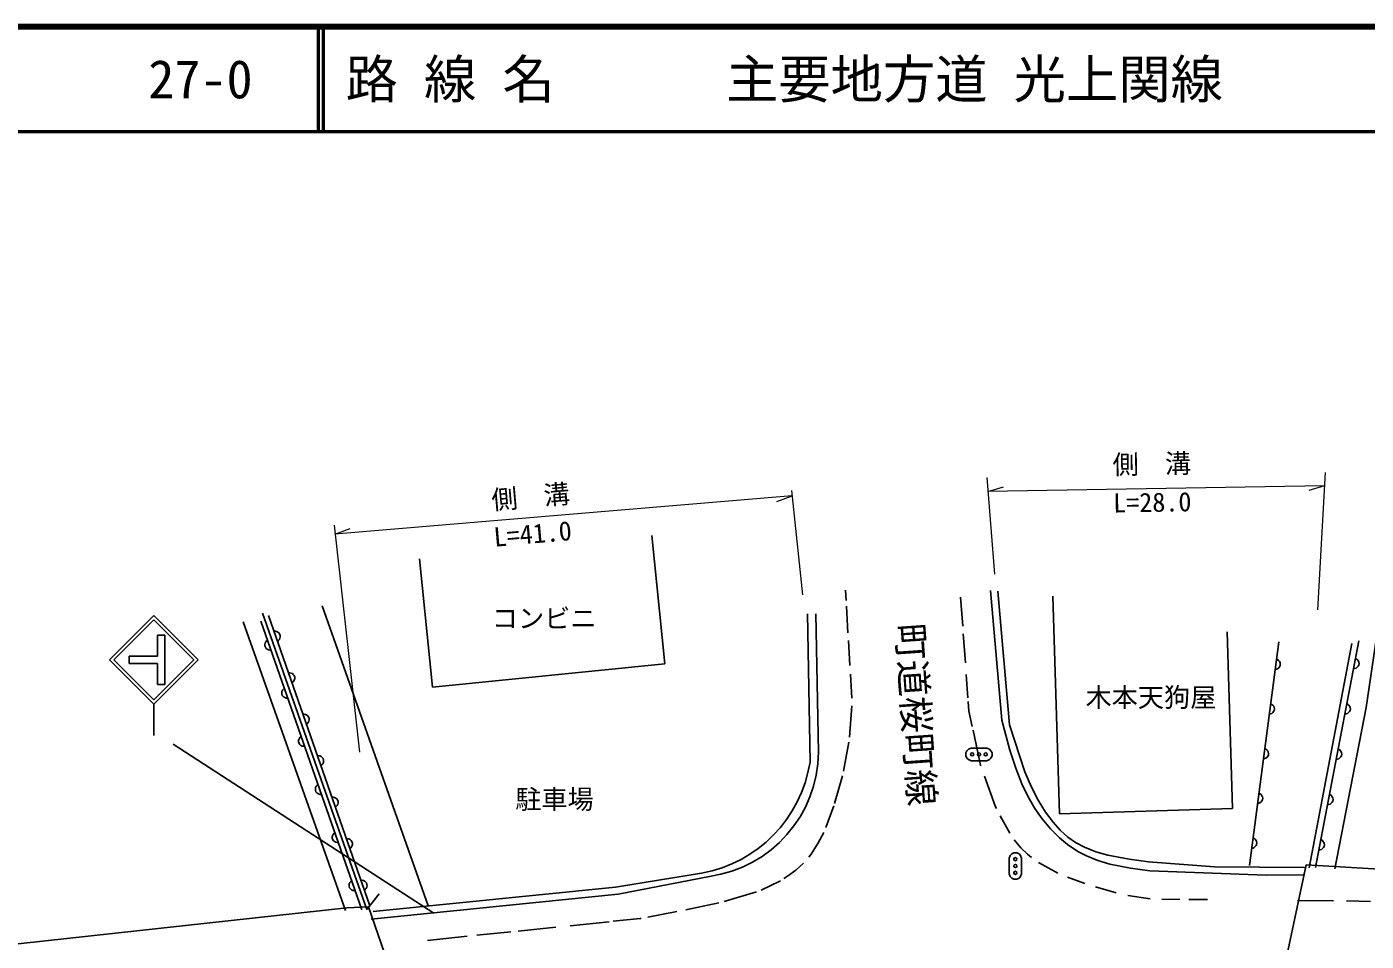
# Model space of a CAD drawing. Units: millimetres, scale not verified. Extents: x 40000 to 680000, y 20000 to 380000.
# Drawn here: x 149910 to 277925, y 292638 to 380000 of the extents above; entities that cross this region are included whole.
import ezdxf
from ezdxf.enums import TextEntityAlignment as Align

# ---------------------------------------------------------------- set-up
doc = ezdxf.new("R2010")
doc.units = ezdxf.units.MM
doc.header["$LTSCALE"] = 1000
for name, color, linetype, lineweight in [('M-BGD', 7, 'Continuous', 25), ('M-STR-HTXT', 7, 'Continuous', 13), ('M-STR-STR1', 1, 'Continuous', 25), ('M-STR-STRC', 7, 'Continuous', 25), ('M-TTL', 2, 'Continuous', 140), ('M-TTL-LINE', 7, 'Continuous', 50)]:
    doc.layers.add(name, color=color, linetype=linetype, lineweight=lineweight)
doc.layers.add('M-TTL-TXT', color=7, linetype='Continuous')
doc.styles.add('ＭＳ ゴシック', font='')
doc.styles.get('ＭＳ ゴシック').set_extended_font_data('MS Gothic')

msp = doc.modelspace()

# ---------------------------------------------------------------- linework, layer by layer
at = {"layer": 'M-BGD'}
for p, q in [((210887, 319134), (209662, 331383)), ((187445, 329161), (188670, 316913)), ((243106, 313749), (242012, 326157)), ((243831, 313318), (242724, 326084)), ((248623, 304801), (247979, 325592)), ((182424, 295664), (172428, 323977)), ((178145, 324683), (188272, 296020)), ((224516, 323913), (224767, 309744)), ((225583, 310686), (225332, 323913)), ((180355, 295574), (170583, 323154)), ((172284, 323227), (181936, 295643)), ((173016, 323756), (182693, 296010)), ((172823, 321323), (172748, 321233)), ((172923, 321400), (172823, 321323)), ((173669, 322248), (173543, 322247)), ((173783, 322225), (173669, 322248)), ((173911, 322163), (173783, 322225)), ((173872, 321302), (173972, 321380)), ((174000, 322088), (173911, 322163)), ((173972, 321380), (174047, 321469)), ((174077, 321988), (174000, 322088)), ((174047, 321469), (174108, 321597)), ((174130, 321837), (174077, 321988)), ((174108, 321597), (174132, 321711)), ((174132, 321711), (174130, 321837)), ((264621, 322189), (265143, 305312)), ((277231, 321332), (273085, 299684)), ((278919, 321669), (277906, 314968)), ((172687, 321106), (172664, 320991)), ((172664, 320991), (172665, 320865)), ((172665, 320865), (172718, 320714)), ((172748, 321233), (172687, 321106)), ((172718, 320714), (172796, 320614)), ((172796, 320614), (172885, 320539)), ((172885, 320539), (173013, 320478)), ((173013, 320478), (173127, 320454)), ((173127, 320454), (173253, 320456)), ((269565, 321236), (266769, 299877)), ((276556, 321091), (272458, 299635)), ((188670, 316913), (210887, 319134)), ((269464, 319540), (269351, 319595)), ((269452, 318674), (269564, 318761)), ((269556, 319468), (269464, 319540)), ((269642, 319356), (269556, 319468)), ((269564, 318761), (269637, 318852)), ((269637, 318852), (269692, 318966)), ((269688, 319249), (269642, 319356)), ((269713, 319124), (269688, 319249)), ((269692, 318966), (269713, 319124)), ((277021, 319596), (276911, 319658)), ((276958, 318733), (277075, 318812)), ((277108, 319519), (277021, 319596)), ((277075, 318812), (277152, 318899)), ((277188, 319402), (277108, 319519)), ((277152, 318899), (277214, 319010)), ((277228, 319292), (277188, 319402)), ((277214, 319010), (277244, 319167)), ((277244, 319167), (277228, 319292)), ((175051, 318284), (174925, 318283)), ((175166, 318261), (175051, 318284)), ((175293, 318199), (175166, 318261)), ((175383, 318125), (175293, 318199)), ((175354, 317416), (175429, 317505)), ((175460, 318024), (175383, 318125)), ((175429, 317505), (175491, 317633)), ((175513, 317873), (175460, 318024)), ((175491, 317633), (175514, 317747)), ((175514, 317747), (175513, 317873)), ((269221, 318604), (269345, 318628)), ((269345, 318628), (269452, 318674)), ((276723, 318676), (276848, 318693)), ((276848, 318693), (276958, 318733)), ((174296, 316508), (174272, 316394)), ((174272, 316394), (174274, 316268)), ((174274, 316268), (174327, 316117)), ((174357, 316636), (174296, 316508)), ((174432, 316725), (174357, 316636)), ((174532, 316803), (174432, 316725)), ((175254, 317339), (175354, 317416)), ((174327, 316117), (174404, 316016)), ((174404, 316016), (174494, 315942)), ((174494, 315942), (174621, 315881)), ((174621, 315881), (174736, 315857)), ((174736, 315857), (174862, 315859)), ((268905, 315268), (268791, 315324)), ((268997, 315196), (268905, 315268)), ((269083, 315084), (268997, 315196)), ((269129, 314977), (269083, 315084)), ((269153, 314853), (269129, 314977)), ((277906, 314968), (274917, 299539)), ((276192, 315267), (276082, 315329)), ((276279, 315189), (276192, 315267)), ((276358, 315072), (276279, 315189)), ((276398, 314962), (276358, 315072)), ((276415, 314837), (276398, 314962)), ((176434, 314321), (176307, 314319)), ((176548, 314297), (176434, 314321)), ((176676, 314235), (176548, 314297)), ((176765, 314161), (176676, 314235)), ((176842, 314061), (176765, 314161)), ((176812, 313542), (176873, 313669)), ((176895, 313910), (176842, 314061)), ((176873, 313669), (176897, 313783)), ((176897, 313783), (176895, 313910)), ((243874, 310889), (243106, 313749)), ((268662, 314332), (268786, 314356)), ((268786, 314356), (268893, 314403)), ((268893, 314403), (269005, 314489)), ((269005, 314489), (269077, 314580)), ((269077, 314580), (269133, 314694)), ((269133, 314694), (269153, 314853)), ((275893, 314346), (276019, 314363)), ((276019, 314363), (276128, 314403)), ((276128, 314403), (276245, 314483)), ((276245, 314483), (276323, 314570)), ((276323, 314570), (276385, 314680)), ((276385, 314680), (276415, 314837)), ((176637, 313375), (176737, 313452)), ((176737, 313452), (176812, 313542)), ((245302, 308832), (243831, 313318)), ((175905, 311911), (175881, 311797)), ((175881, 311797), (175883, 311670)), ((175883, 311670), (175936, 311519)), ((175966, 312038), (175905, 311911)), ((175936, 311519), (176013, 311419)), ((176041, 312128), (175966, 312038)), ((176013, 311419), (176103, 311345)), ((176141, 312205), (176041, 312128)), ((176103, 311345), (176230, 311283)), ((176230, 311283), (176344, 311260)), ((176344, 311260), (176471, 311262)), ((239910, 310984), (240160, 311084)), ((240160, 311084), (241660, 311084)), ((241660, 311084), (241910, 310984)), ((177816, 310357), (177690, 310355)), ((177931, 310333), (177816, 310357)), ((178058, 310272), (177931, 310333)), ((178148, 310197), (178058, 310272)), ((178225, 310097), (178148, 310197)), ((178278, 309946), (178225, 310097)), ((178256, 309705), (178279, 309819)), ((178279, 309819), (178278, 309946)), ((239660, 310634), (239760, 310834)), ((239660, 310334), (239660, 310634)), ((239760, 310134), (239660, 310334)), ((239760, 310834), (239910, 310984)), ((239910, 309984), (239760, 310134)), ((240160, 309884), (239910, 309984)), ((241660, 309884), (240160, 309884)), ((241910, 309984), (241660, 309884)), ((241910, 310984), (242060, 310834)), ((242060, 310134), (241910, 309984)), ((242060, 310834), (242160, 310634)), ((242160, 310334), (242060, 310134)), ((242160, 310634), (242160, 310334)), ((244424, 309171), (243874, 310889)), ((268102, 310060), (268226, 310084)), ((268226, 310084), (268333, 310131)), ((268346, 310997), (268232, 311052)), ((268333, 310131), (268446, 310217)), ((268437, 310924), (268346, 310997)), ((268523, 310812), (268437, 310924)), ((268446, 310217), (268518, 310308)), ((268518, 310308), (268573, 310422)), ((268570, 310705), (268523, 310812)), ((268594, 310581), (268570, 310705)), ((268573, 310422), (268594, 310581)), ((275064, 310017), (275190, 310033)), ((275190, 310033), (275299, 310074)), ((275363, 310937), (275252, 310999)), ((275299, 310074), (275416, 310153)), ((275450, 310859), (275363, 310937)), ((275416, 310153), (275494, 310240)), ((275529, 310742), (275450, 310859)), ((275494, 310240), (275556, 310350)), ((275569, 310633), (275529, 310742)), ((275556, 310350), (275586, 310507)), ((275586, 310507), (275569, 310633)), ((178019, 309411), (178119, 309488)), ((178119, 309488), (178194, 309578)), ((178194, 309578), (178256, 309705)), ((245005, 307681), (244424, 309171)), ((245934, 307360), (245302, 308832)), ((177513, 307314), (177490, 307199)), ((177575, 307441), (177513, 307314)), ((177649, 307531), (177575, 307441)), ((177749, 307608), (177649, 307531)), ((245610, 306418), (245005, 307681)), ((246580, 306107), (245934, 307360)), ((177490, 307199), (177492, 307073)), ((177492, 307073), (177545, 306922)), ((177545, 306922), (177622, 306822)), ((177622, 306822), (177712, 306747)), ((177712, 306747), (177839, 306686)), ((177839, 306686), (177953, 306662)), ((177953, 306662), (178080, 306664)), ((179199, 306393), (179072, 306391)), ((179313, 306369), (179199, 306393)), ((179440, 306308), (179313, 306369)), ((179530, 306233), (179440, 306308)), ((179607, 306133), (179530, 306233)), ((179660, 305982), (179607, 306133)), ((179662, 305855), (179660, 305982)), ((246251, 305316), (245610, 306418)), ((247277, 304978), (246580, 306107)), ((267787, 306725), (267673, 306780)), ((267878, 306652), (267787, 306725)), ((267964, 306540), (267878, 306652)), ((267886, 305945), (267959, 306037)), ((267959, 306037), (268014, 306150)), ((268011, 306433), (267964, 306540)), ((268035, 306309), (268011, 306433)), ((268014, 306150), (268035, 306309)), ((274533, 306607), (274423, 306669)), ((274620, 306530), (274533, 306607)), ((274700, 306413), (274620, 306530)), ((274665, 305910), (274726, 306021)), ((274740, 306303), (274700, 306413)), ((274726, 306021), (274757, 306178)), ((274757, 306178), (274740, 306303)), ((179402, 305447), (179502, 305524)), ((179502, 305524), (179577, 305614)), ((179577, 305614), (179638, 305741)), ((179638, 305741), (179662, 305855)), ((246951, 304314), (246251, 305316)), ((248008, 303999), (247277, 304978)), ((265143, 305312), (248623, 304801)), ((267543, 305788), (267667, 305813)), ((267667, 305813), (267774, 305859)), ((267774, 305859), (267886, 305945)), ((274235, 305687), (274360, 305704)), ((274360, 305704), (274470, 305744)), ((274470, 305744), (274587, 305823)), ((274587, 305823), (274665, 305910)), ((247736, 303373), (246951, 304314)), ((248684, 303252), (248008, 303999)), ((179122, 302716), (179099, 302602)), ((179099, 302602), (179100, 302476)), ((179100, 302476), (179153, 302325)), ((179184, 302844), (179122, 302716)), ((179153, 302325), (179231, 302225)), ((179258, 302933), (179184, 302844)), ((179231, 302225), (179320, 302150)), ((179358, 303011), (179258, 302933)), ((179320, 302150), (179448, 302089)), ((180581, 302429), (180455, 302427)), ((180696, 302406), (180581, 302429)), ((180823, 302344), (180696, 302406)), ((180913, 302269), (180823, 302344)), ((180990, 302169), (180913, 302269)), ((181042, 302018), (180990, 302169)), ((248600, 302512), (247736, 303373)), ((249377, 301869), (248600, 302512)), ((249422, 302591), (248684, 303252)), ((250141, 302083), (249422, 302591)), ((267227, 302453), (267113, 302508)), ((267319, 302380), (267227, 302453)), ((267405, 302268), (267319, 302380)), ((267451, 302161), (267405, 302268)), ((267475, 302037), (267451, 302161)), ((273704, 302278), (273594, 302340)), ((273791, 302200), (273704, 302278)), ((273870, 302083), (273791, 302200)), ((179448, 302089), (179562, 302065)), ((179562, 302065), (179688, 302067)), ((180784, 301483), (180884, 301561)), ((180884, 301561), (180959, 301650)), ((180959, 301650), (181021, 301777)), ((181021, 301777), (181044, 301892)), ((181044, 301892), (181042, 302018)), ((243891, 300821), (244041, 300971)), ((244041, 300971), (244241, 301071)), ((244241, 301071), (244541, 301071)), ((244541, 301071), (244741, 300971)), ((244741, 300971), (244891, 300821)), ((250372, 301204), (249377, 301869)), ((250996, 301620), (250141, 302083)), ((251183, 300780), (250372, 301204)), ((252090, 301182), (250996, 301620)), ((253244, 300851), (252090, 301182)), ((255262, 300464), (253244, 300851)), ((266984, 301517), (267108, 301541)), ((267108, 301541), (267215, 301587)), ((267215, 301587), (267327, 301673)), ((267327, 301673), (267399, 301765)), ((267399, 301765), (267455, 301879)), ((267455, 301879), (267475, 302037)), ((273406, 301357), (273531, 301374)), ((273531, 301374), (273641, 301414)), ((273641, 301414), (273758, 301494)), ((273758, 301494), (273835, 301581)), ((273835, 301581), (273897, 301691)), ((273911, 301973), (273870, 302083)), ((273897, 301691), (273927, 301848)), ((273927, 301848), (273911, 301973)), ((243791, 300571), (243891, 300821)), ((243791, 299071), (243791, 300571)), ((244891, 300821), (244991, 300571)), ((244991, 300571), (244991, 299071)), ((252284, 300343), (251183, 300780)), ((253430, 300010), (252284, 300343)), ((255413, 299618), (253430, 300010)), ((257131, 300211), (255262, 300464)), ((257237, 299357), (255413, 299618)), ((263414, 299758), (257131, 300211)), ((272043, 299693), (263414, 299758)), ((180867, 298336), (180792, 298246)), ((180967, 298413), (180867, 298336)), ((181964, 298465), (181837, 298464)), ((182078, 298442), (181964, 298465)), ((182205, 298380), (182078, 298442)), ((182295, 298306), (182205, 298380)), ((182372, 298205), (182295, 298306)), ((206190, 297795), (214409, 299135)), ((215163, 298821), (206437, 297126)), ((243891, 298821), (243791, 299071)), ((244041, 298671), (243891, 298821)), ((244241, 298571), (244041, 298671)), ((244541, 298571), (244241, 298571)), ((244741, 298671), (244541, 298571)), ((244891, 298821), (244741, 298671)), ((244991, 299071), (244891, 298821)), ((268357, 298958), (257237, 299357)), ((271891, 298978), (268357, 298958)), ((180731, 298119), (180707, 298005)), ((180707, 298005), (180709, 297878)), ((180709, 297878), (180762, 297727)), ((180792, 298246), (180731, 298119)), ((180762, 297727), (180839, 297627)), ((180839, 297627), (180929, 297553)), ((180929, 297553), (181057, 297491)), ((181057, 297491), (181171, 297468)), ((181171, 297468), (181297, 297470)), ((182167, 297519), (182267, 297597)), ((182267, 297597), (182342, 297686)), ((182342, 297686), (182403, 297814)), ((182425, 298054), (182372, 298205)), ((182403, 297814), (182427, 297928)), ((182424, 295664), (183579, 297148)), ((182427, 297928), (182425, 298054)), ((206437, 297126), (182834, 294741)), ((183005, 295474), (206190, 297795))]:
    msp.add_line(p, q, dxfattribs=at)
for centre in [(240260, 310484), (240910, 310484), (241560, 310484), (244391, 300471), (244391, 299821), (244391, 299171)]:
    msp.add_circle(centre, 150, dxfattribs=at)
for centre, radius, start, end in [((213440, 310843), 12145, 278.15704, 359.25684), ((212132, 311720), 12789, 280.25867, 351.11365)]:
    msp.add_arc(centre, radius, start, end, dxfattribs=at)
at = {"layer": 'M-STR-HTXT'}
for p, q in [((241658, 336940), (242388, 327703)), ((274002, 337403), (273279, 324281)), ((223012, 335694), (224043, 325727)), ((273933, 336147), (241770, 335587)), ((241770, 335587), (243263, 336033)), ((273936, 336146), (272443, 335700)), ((223066, 335180), (179364, 331511)), ((223035, 335166), (221575, 334622)), ((179276, 332393), (181706, 310687)), ((179364, 331511), (180824, 332055))]:
    msp.add_line(p, q, dxfattribs=at)
at = {"layer": 'M-STR-STR1'}
for p, q in [((268783, 283968), (272182, 299933)), ((272182, 299933), (300176, 298281)), ((127823, 290062), (180494, 295828)), ((180494, 295828), (182563, 295917)), ((182563, 295917), (188037, 280255))]:
    msp.add_line(p, q, dxfattribs=at)
at = {"layer": 'M-STR-STRC'}
for p, q in [((228147, 326186), (228206, 325202)), ((239162, 325495), (239364, 322722)), ((228239, 324648), (228390, 322111)), ((157813, 319526), (162055, 323769)), ((162055, 323344), (158237, 319526)), ((162055, 323769), (166298, 319526)), ((165874, 319526), (162055, 323344)), ((163105, 321876), (162405, 321876)), ((162405, 321876), (162405, 319876)), ((163105, 317176), (163105, 321876)), ((228435, 321351), (228577, 318975)), ((239417, 321996), (239619, 319238)), ((162055, 315283), (157813, 319526)), ((158237, 319526), (162055, 315708)), ((162405, 319876), (159705, 319876)), ((159705, 319876), (159705, 319176)), ((159705, 319176), (162405, 319176)), ((162055, 315708), (165874, 319526)), ((166298, 319526), (162055, 315283)), ((162405, 319176), (162405, 317176)), ((228625, 318164), (228763, 315845)), ((239700, 318125), (239863, 315896)), ((162405, 317176), (163105, 317176)), ((162055, 315283), (162055, 312283)), ((228759, 315111), (228550, 312146)), ((239890, 315528), (239956, 314619)), ((239956, 314619), (240269, 313164)), ((240346, 312806), (241067, 309459)), ((188825, 295324), (163884, 311452)), ((228490, 311644), (227967, 308880)), ((241067, 309459), (241093, 309386)), ((227856, 308429), (227109, 305803)), ((241445, 308409), (242496, 305489)), ((227035, 305571), (226287, 303511)), ((242496, 305489), (242576, 305328)), ((242937, 304612), (243861, 302967)), ((226077, 303034), (225527, 301960)), ((244290, 302338), (244916, 301571)), ((224878, 300961), (224661, 300677)), ((225527, 301960), (224878, 300961)), ((244916, 301571), (245565, 300941)), ((245565, 300941), (245924, 300646)), ((224157, 300102), (223425, 299432)), ((246601, 300162), (248440, 299153)), ((221931, 298412), (220090, 297523)), ((222620, 298838), (222279, 298619)), ((223425, 299432), (222620, 298838)), ((249369, 298754), (251037, 298153)), ((219639, 297346), (216571, 296423)), ((252044, 297836), (254021, 297267)), ((216043, 296298), (212888, 295632)), ((255134, 296993), (257282, 296698)), ((258386, 296645), (260098, 296621)), ((260979, 296620), (262754, 296626)), ((271370, 296532), (274811, 296494)), ((276032, 296481), (277236, 296468)), ((277236, 296468), (278337, 296418)), ((205575, 294503), (201850, 294119)), ((208540, 294808), (205961, 294543)), ((208614, 294822), (208540, 294808)), ((212051, 295468), (209271, 294944)), ((196158, 293532), (192935, 293200)), ((200472, 293977), (196866, 293605)), ((192008, 293105), (188214, 292714))]:
    msp.add_line(p, q, dxfattribs=at)
at = {"layer": 'M-TTL'}
msp.add_line((680000, 380000), (40000, 380000), dxfattribs=at)
at = {"layer": 'M-TTL-LINE'}
for p, q in [((177750, 380000), (177750, 370000)), ((178250, 380000), (178250, 370000)), ((40000, 370000), (680000, 370000))]:
    msp.add_line(p, q, dxfattribs=at)

# ---------------------------------------------------------------- texts
at = {"layer": 'M-BGD', "style": 'ＭＳ ゴシック'}
for s, p in [('コンビニ', (194365, 322021)), ('木本天狗屋', (251099, 314475)), ('駐車場', (196594, 304733))]:
    msp.add_text(s, height=1833, dxfattribs=at).set_placement(p, align=Align.BOTTOM_LEFT)
msp.add_text('町道桜町線', height=2566, rotation=274, dxfattribs=at).set_placement((232250, 322874), align=Align.BOTTOM_LEFT)
at = {"layer": 'M-STR-HTXT', "style": 'ＭＳ ゴシック'}
for s, rotation, p in [('側\u3000溝', 1, (253709, 336706)), ('側\u3000溝', 5, (194449, 333314)), ('L=28.0', 1, (253764, 333039)), ('L=41.0', 5, (194660, 329773))]:
    msp.add_text(s, height=1833, rotation=rotation, dxfattribs=at).set_placement(p, align=Align.BOTTOM_LEFT)
at = {"layer": 'M-TTL-TXT', "style": 'ＭＳ ゴシック'}
for s, p in [('27-0', (161521, 375000)), ('路 線 名', (180380, 375000)), ('主要地方道 光上関線', (216734, 375000))]:
    msp.add_text(s, height=3666, dxfattribs=at).set_placement(p, align=Align.MIDDLE_LEFT)

doc.saveas('drawing.dxf')
